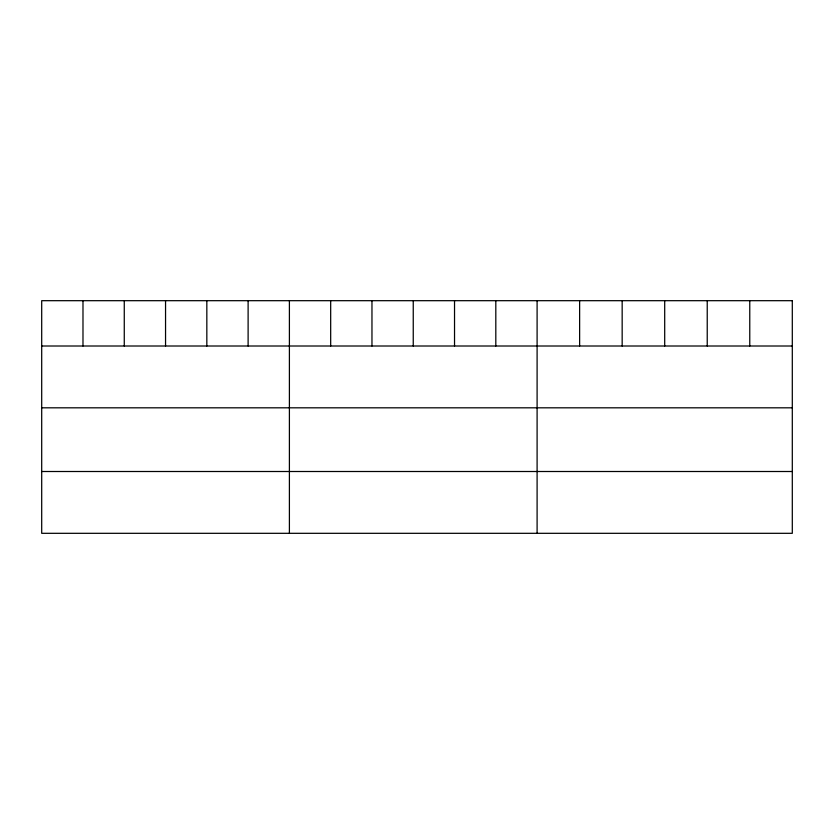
<?xml version="1.0" encoding="UTF-8"?>
<svg xmlns="http://www.w3.org/2000/svg" width="834" height="834" viewBox="0 0 834 834"><rect width="100%" height="100%" fill="white"/><g stroke="black" fill="none" stroke-linecap="round" stroke-linejoin="round"><path stroke-width="1.25" d="M41.7 346.006L792.3 346.006M41.7 407.816L792.3 407.816M41.7 471.502L792.3 471.502M749.766 300.688L749.766 346.006M707.232 300.688L707.232 346.006M664.698 300.688L664.698 346.006M622.164 300.688L622.164 346.006M579.63 300.688L579.63 346.006M537.096 300.688L537.096 533.312M495.813 300.688L495.813 346.006M454.53 300.688L454.53 346.006M413.247 300.688L413.247 346.006M371.964 300.688L371.964 346.006M330.681 300.688L330.681 346.006M289.398 300.688L289.398 533.312M248.115 300.688L248.115 346.006M206.832 300.688L206.832 346.006M165.549 300.688L165.549 346.006M124.266 300.688L124.266 346.006M82.983 300.688L82.983 346.006M792.3 300.688L41.7 300.688L41.7 533.312L792.3 533.312L792.3 300.688"/></g></svg>
